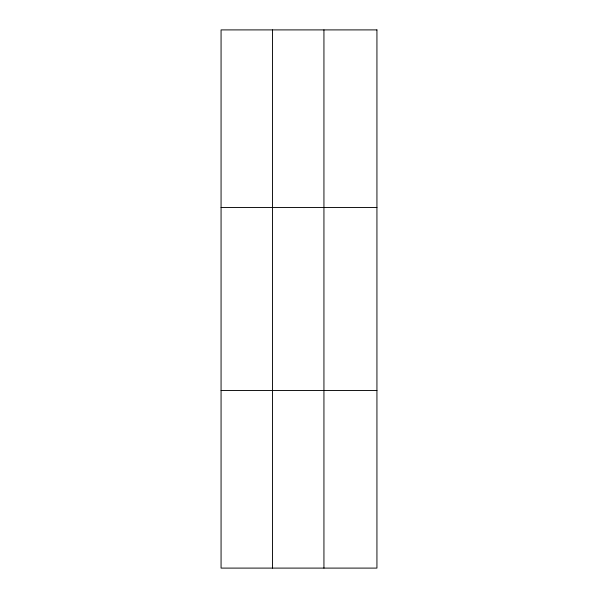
<?xml version="1.0" encoding="UTF-8"?>
<svg xmlns="http://www.w3.org/2000/svg" width="598" height="598" viewBox="0 0 598 598"><rect width="100%" height="100%" fill="white"/><g stroke="black" fill="none" stroke-linecap="round" stroke-linejoin="round"><path stroke-width="0.9" d="M272.501 29.9L272.501 568.1M323.937 29.9L323.937 568.1M221.066 207.506L376.934 207.506M221.066 390.494L376.934 390.494M376.934 29.9L376.934 568.1L221.066 568.1L221.066 29.9L376.934 29.9"/></g></svg>
